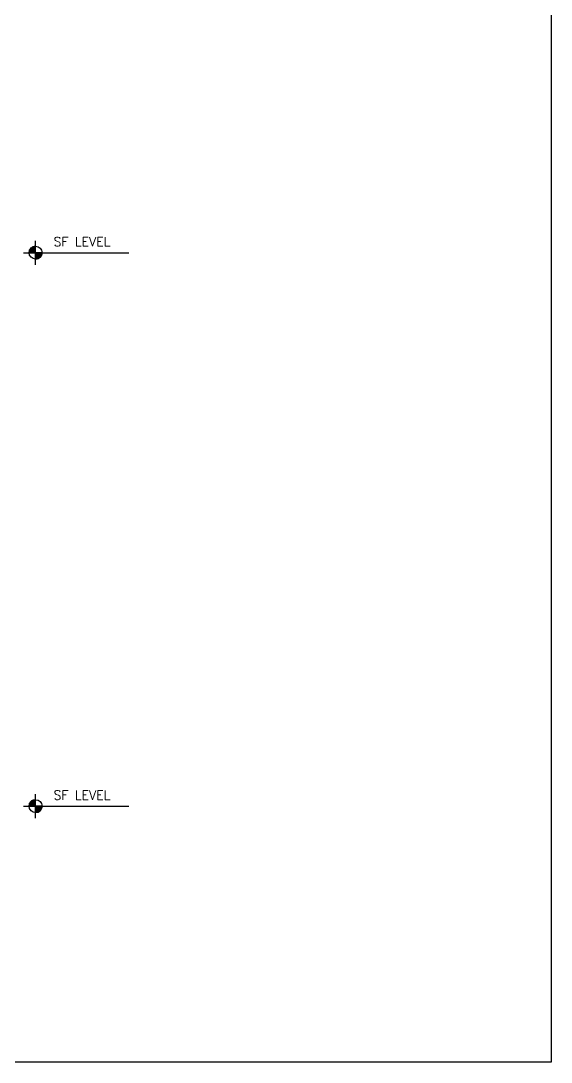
# Model space of a CAD drawing. Header units: millimetres. Extents: x 0 to 89962, y 0 to 53181.
# Drawn here: x 75585 to 89962, y 0 to 28218 of the extents above; entities that cross this region are included whole.
import ezdxf

# ---------------------------------------------------------------- set-up
doc = ezdxf.new("R2010")
doc.units = ezdxf.units.MM
for name, color, linetype in [('7W', 7, 'Continuous'), ('DIM', 8, 'Continuous'), ('TG', 3, 'Continuous')]:
    doc.layers.add(name, color=color, linetype=linetype)
doc.styles.add('100CL', font='ROMANS.shx')

# ---------------------------------------------------------------- blocks, each defined once
blk = doc.blocks.new('ELEV')
at = {"layer": 'DIM'}
for p, q in [((0, -3.25), (0, 3.25)), ((-3.25, 0), (3.25, 0)), ((-1.75, 0.06), (-0.06, 1.75)), ((-1.75, 0.01), (-0.01, 1.75)), ((-1.75, 0.12), (-0.12, 1.75)), ((-1.75, 0.06), (-0.06, 1.75)), ((-1.75, 0), (0, 0)), ((-1.74, 0.23), (-0.23, 1.74)), ((-1.74, 0.17), (-0.17, 1.74)), ((-1.73, 0.29), (-0.29, 1.73)), ((-1.72, 0.35), (-0.35, 1.72)), ((-1.71, 0), (0, 1.71)), ((-1.7, 0.41), (-0.41, 1.7)), ((-1.68, 0.48), (-0.48, 1.68)), ((-1.67, 0), (0, 1.67)), ((-1.66, 0.55), (-0.55, 1.66)), ((-1.63, 0.62), (-0.62, 1.63)), ((-1.62, 0), (0, 1.62)), ((-1.6, 0.71), (-0.71, 1.6)), ((-1.57, 0), (0, 1.57)), ((-1.55, 0.8), (-0.8, 1.55)), ((-1.52, 0), (0, 1.52)), ((-1.49, 0.92), (-0.92, 1.49)), ((-1.47, 0), (0, 1.47)), ((-1.42, 0), (0, 1.42)), ((-1.38, 1.08), (-1.08, 1.38)), ((-1.37, 0), (0, 1.37)), ((-1.32, 0), (0, 1.32)), ((-1.32, 0), (0, 1.32)), ((-1.27, 0), (0, 1.27)), ((-1.22, 0), (0, 1.22)), ((-1.17, 0), (0, 1.17)), ((-1.12, 0), (0, 1.12)), ((-1.07, 0), (0, 1.07)), ((-1.02, 0), (0, 1.02)), ((-0.97, 0), (0, 0.97)), ((-0.92, 0), (0, 0.92)), ((-0.87, 0), (0, 0.87)), ((-0.82, 0), (0, 0.82)), ((-0.77, 0), (0, 0.77)), ((-0.72, 0), (0, 0.72)), ((-0.68, 0), (0, 0.68)), ((-0.63, 0), (0, 0.63)), ((-0.58, 0), (0, 0.58)), ((-0.53, 0), (0, 0.53)), ((-0.48, 0), (0, 0.48)), ((-0.43, 0), (0, 0.43)), ((-0.38, 0), (0, 0.38)), ((-0.33, 0), (0, 0.33)), ((-0.28, 0), (0, 0.28)), ((-0.23, 0), (0, 0.23)), ((-0.18, 0), (0, 0.18)), ((-0.13, 0), (0, 0.13)), ((-0.08, 0), (0, 0.08)), ((-0.03, 0), (0, 0.03)), ((0, 0), (0, -1.75)), ((0.03, 0), (0, -0.03)), ((0.08, 0), (0, -0.08)), ((0.13, 0), (0, -0.13)), ((0.38, 0), (0, -0.38)), ((0.33, 0), (0, -0.33)), ((0.28, 0), (0, -0.28)), ((0.23, 0), (0, -0.23)), ((0.18, 0), (0, -0.18)), ((0.43, 0), (0, -0.43)), ((0.48, 0), (0, -0.48)), ((0.53, 0), (0, -0.53)), ((0.58, 0), (0, -0.58)), ((0.63, 0), (0, -0.63)), ((0.68, 0), (0, -0.68)), ((0.72, 0), (0, -0.72)), ((0.77, 0), (0, -0.77)), ((1.32, 0), (0, -1.32)), ((1.37, 0), (0, -1.37)), ((1.42, 0), (0, -1.42)), ((1.47, 0), (0, -1.47)), ((1.52, 0), (0, -1.52)), ((1.57, 0), (0, -1.57)), ((1.62, 0), (0, -1.62)), ((1.67, 0), (0, -1.67)), ((1.71, 0), (0, -1.71)), ((1.32, 0), (0, -1.32)), ((1.27, 0), (0, -1.27)), ((1.22, 0), (0, -1.22)), ((1.17, 0), (0, -1.17)), ((1.12, 0), (0, -1.12)), ((1.07, 0), (0, -1.07)), ((1.02, 0), (0, -1.02)), ((0.97, 0), (0, -0.97)), ((0.92, 0), (0, -0.92)), ((0.87, 0), (0, -0.87)), ((0.82, 0), (0, -0.82)), ((0, 0), (0, -1.75)), ((1.75, 0), (0, 0)), ((1.75, -0.01), (0.01, -1.75)), ((1.75, -0.06), (0.06, -1.75)), ((1.75, -0.06), (0.06, -1.75)), ((1.75, -0.12), (0.12, -1.75)), ((1.74, -0.17), (0.17, -1.74)), ((1.74, -0.23), (0.23, -1.74)), ((1.73, -0.29), (0.29, -1.73)), ((1.72, -0.35), (0.35, -1.72)), ((1.7, -0.41), (0.41, -1.7)), ((1.68, -0.48), (0.48, -1.68)), ((1.66, -0.55), (0.55, -1.66)), ((1.63, -0.62), (0.62, -1.63)), ((1.6, -0.71), (0.71, -1.6)), ((1.55, -0.8), (0.8, -1.55)), ((1.49, -0.92), (0.92, -1.49)), ((1.38, -1.08), (1.08, -1.38))]:
    blk.add_line(p, q, dxfattribs=at)
blk.add_circle((0, 0), 1.75, dxfattribs=at)
for start, end in [(90, 180), (270, 360)]:
    blk.add_arc((0, 0), 1.75, start, end, dxfattribs=at)

msp = doc.modelspace()

# ---------------------------------------------------------------- linework, layer by layer
at = {"layer": '7W', "color": 8}
for p, q in [((75816.6, 21935.4), (78509.7, 21935.4)), ((75816.6, 6938.3), (78509.7, 6938.3))]:
    msp.add_line(p, q, dxfattribs=at)
at = {"layer": 'DEFPOINTS'}
msp.add_lwpolyline([(89961.7, 0), (0, 0), (0, 53180.6), (89961.7, 53180.6)], close=True, dxfattribs=at)

# ---------------------------------------------------------------- block references
at = {"layer": 'TG', "xscale": 100, "yscale": 100, "zscale": 100}
for p in [(75984.9, 21935.4), (75984.9, 6938.3)]:
    msp.add_blockref('ELEV', p, dxfattribs=at)

# ---------------------------------------------------------------- texts
at = {"layer": 'TG', "style": '100CL'}
for p in [(76470.6, 22109.3), (76470.6, 7112.2)]:
    msp.add_text('SF LEVEL', height=250, dxfattribs=at).set_placement(p)

doc.saveas('drawing.dxf')
